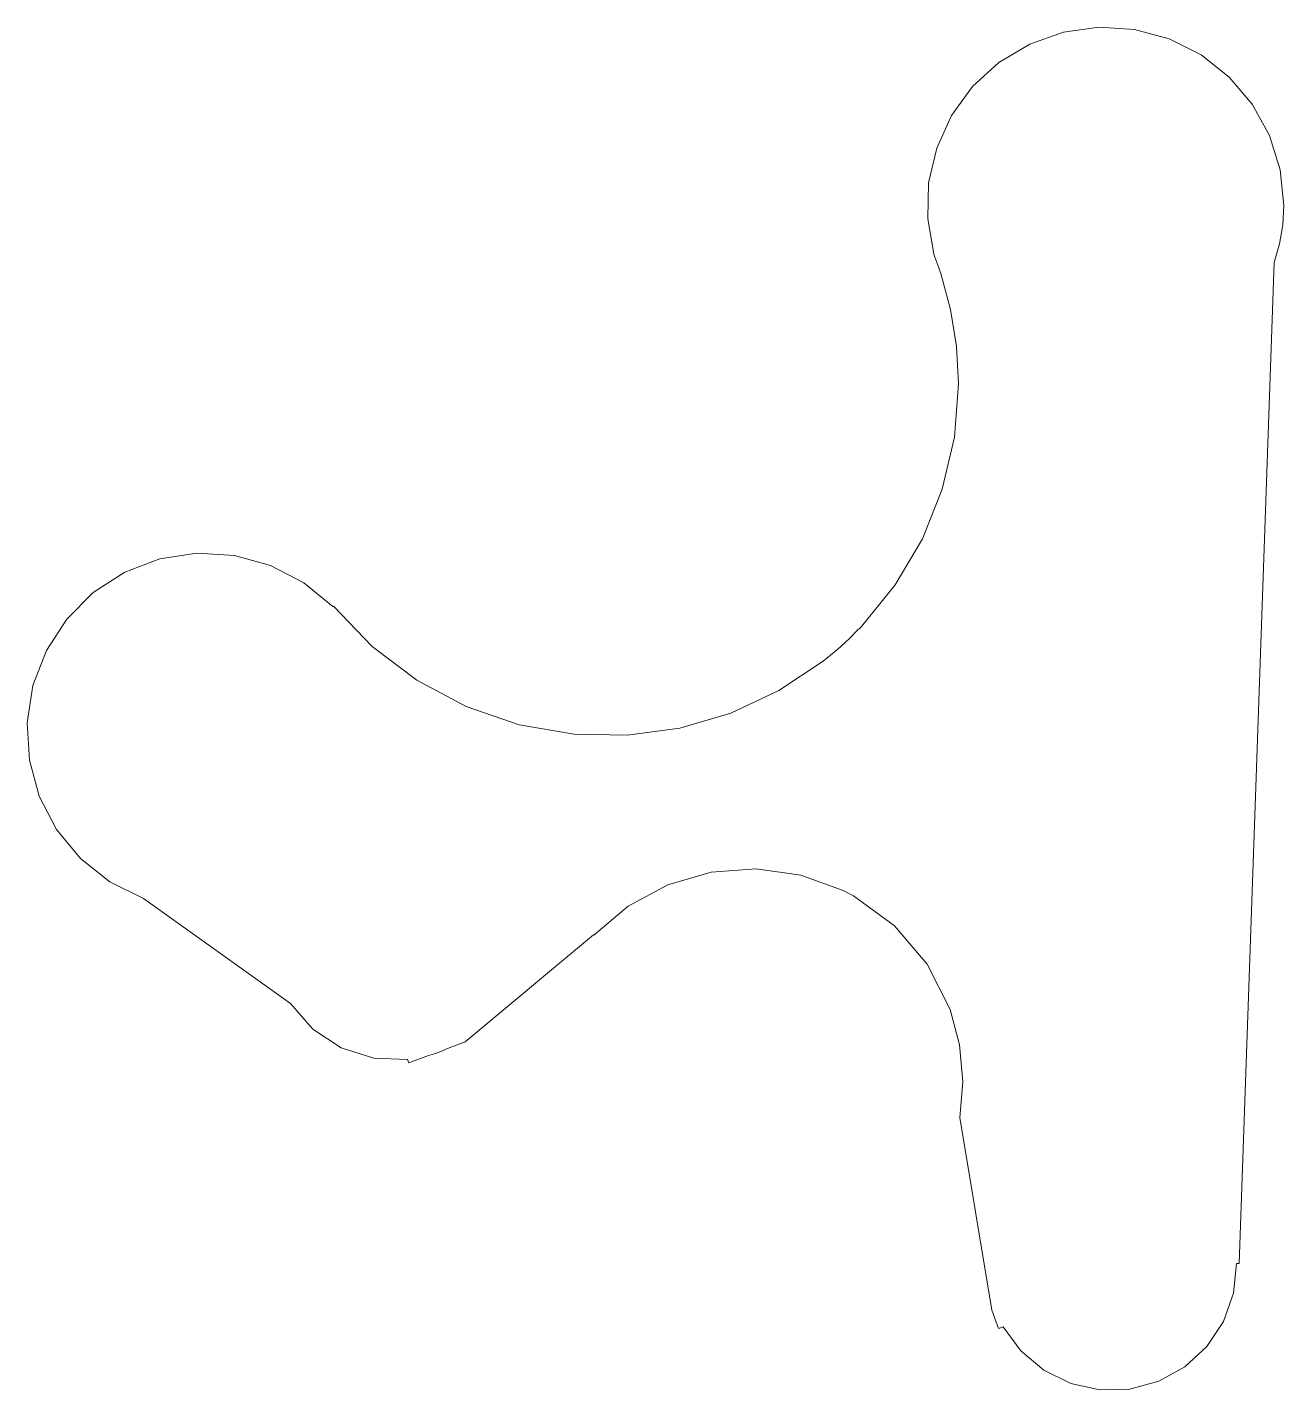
# Model space of a CAD drawing. Header units: millimetres. Extents: x -35.5 to 35, y -33.4 to 43.
import ezdxf

# ---------------------------------------------------------------- set-up
doc = ezdxf.new("R2010")
doc.units = ezdxf.units.MM
doc.layers.get('0').update_dxf_attribs({"linetype": 'CONTINUOUS', "lineweight": 0})

msp = doc.modelspace()

# ---------------------------------------------------------------- linework, layer by layer
for p, q in [((22.64, 42.717), (24.627, 42.993)), ((24.627, 42.993), (26.63, 42.866)), ((26.63, 42.866), (28.567, 42.342)), ((19.025, 41.019), (20.747, 42.051)), ((20.747, 42.051), (22.64, 42.717)), ((28.567, 42.342), (30.36, 41.442)), ((30.36, 41.442), (31.938, 40.202)), ((17.545, 39.665), (19.025, 41.019)), ((31.938, 40.202), (33.236, 38.671)), ((16.364, 38.042), (17.545, 39.665)), ((33.236, 38.671), (34.203, 36.913)), ((15.531, 36.216), (16.364, 38.042)), ((34.203, 36.913), (34.799, 34.997)), ((15.08, 34.261), (15.531, 36.216)), ((34.799, 34.997), (35, 33)), ((15.028, 32.255), (15.08, 34.261)), ((35, 33), (34.941, 31.913)), ((15.377, 30.279), (15.028, 32.255)), ((34.941, 31.913), (34.764, 30.838)), ((34.764, 30.838), (34.471, 29.79)), ((15.363, 30.271), (15.377, 30.279)), ((15.385, 30.214), (15.363, 30.271)), ((15.408, 30.156), (15.385, 30.214)), ((15.43, 30.099), (15.408, 30.156)), ((15.544, 29.795), (15.43, 30.099)), ((15.653, 29.49), (15.544, 29.795)), ((15.757, 29.182), (15.653, 29.49)), ((16.307, 27.161), (15.757, 29.182)), ((34.471, 29.79), (32.505, -26.358)), ((16.639, 25.092), (16.307, 27.161)), ((16.75, 23), (16.639, 25.092)), ((16.522, 20.007), (16.75, 23)), ((15.843, 17.083), (16.522, 20.007)), ((14.729, 14.296), (15.843, 17.083)), ((13.205, 11.71), (14.729, 14.296)), ((-30.016, 12.422), (-28.049, 13.169)), ((-28.049, 13.169), (-25.97, 13.489)), ((-25.97, 13.489), (-23.869, 13.366)), ((-23.869, 13.366), (-21.841, 12.807)), ((-31.783, 11.28), (-30.016, 12.422)), ((-21.841, 12.807), (-19.975, 11.835)), ((-19.975, 11.835), (-18.353, 10.495)), ((11.307, 9.384), (13.205, 11.71)), ((-33.272, 9.793), (-31.783, 11.28)), ((-18.353, 10.495), (-18.308, 10.521)), ((-18.308, 10.521), (-16.138, 8.254)), ((-34.416, 8.028), (-33.272, 9.793)), ((11.002, 9.072), (11.307, 9.384)), ((9.976, 8.111), (10.373, 8.467)), ((10.373, 8.467), (10.691, 8.766)), ((10.691, 8.766), (11.002, 9.072)), ((-35.166, 6.062), (-34.416, 8.028)), ((-16.138, 8.254), (-13.636, 6.359)), ((9.153, 7.432), (9.569, 7.766)), ((9.569, 7.766), (9.976, 8.111)), ((6.675, 5.782), (9.153, 7.432)), ((-13.636, 6.359), (-10.866, 4.884)), ((-35.488, 3.983), (-35.166, 6.062)), ((3.978, 4.524), (6.675, 5.782)), ((-10.866, 4.884), (-7.897, 3.867)), ((-35.368, 1.882), (-35.488, 3.983)), ((-7.897, 3.867), (-4.804, 3.333)), ((1.122, 3.685), (3.978, 4.524)), ((-4.804, 3.333), (-1.828, 3.285)), ((-1.828, 3.285), (1.122, 3.685)), ((-34.811, -0.147), (-35.368, 1.882)), ((-33.842, -2.014), (-34.811, -0.147)), ((-32.504, -3.638), (-33.842, -2.014)), ((-30.855, -4.945), (-32.504, -3.638)), ((2.881, -4.396), (0.453, -5.103)), ((5.403, -4.214), (2.881, -4.396)), ((7.907, -4.565), (5.403, -4.214)), ((10.282, -5.432), (7.907, -4.565)), ((-28.97, -5.879), (-30.855, -4.945)), ((0.453, -5.103), (-1.773, -6.302)), ((-20.711, -11.778), (-28.97, -5.879)), ((10.478, -5.53), (10.282, -5.432)), ((10.672, -5.632), (10.478, -5.53)), ((10.864, -5.737), (10.672, -5.632)), ((13.159, -7.407), (10.864, -5.737)), ((-1.773, -6.302), (-3.698, -7.942)), ((14.998, -9.57), (13.159, -7.407)), ((-3.72, -7.916), (-10.928, -13.923)), ((-3.698, -7.942), (-3.72, -7.916)), ((16.278, -12.104), (14.998, -9.57)), ((-19.461, -13.216), (-20.711, -11.778)), ((16.813, -14.091), (16.278, -12.104)), ((-17.869, -14.264), (-19.461, -13.216)), ((-16.054, -14.844), (-17.869, -14.264)), ((-12.199, -14.426), (-12.583, -14.57)), ((-11.825, -14.26), (-12.199, -14.426)), ((-10.928, -13.923), (-11.825, -14.26)), ((17.001, -16.14), (16.813, -14.091)), ((-14.149, -14.913), (-16.054, -14.844)), ((-14.077, -15.106), (-14.149, -14.913)), ((-12.974, -14.692), (-14.077, -15.106)), ((-12.583, -14.57), (-12.974, -14.692)), ((16.836, -18.191), (17.001, -16.14)), ((17.169, -20.184), (16.836, -18.191)), ((17.734, -23.576), (17.169, -20.184)), ((18.632, -28.962), (17.734, -23.576)), ((32.353, -26.353), (32.179, -28.022)), ((32.505, -26.358), (32.353, -26.353)), ((32.179, -28.022), (31.613, -29.602)), ((19, -30), (18.632, -28.962)), ((31.613, -29.602), (30.687, -31.002)), ((19.259, -29.908), (19, -30)), ((20.253, -31.26), (19.259, -29.908)), ((21.541, -32.337), (20.253, -31.26)), ((30.687, -31.002), (29.454, -32.141)), ((23.048, -33.076), (21.541, -32.337)), ((29.454, -32.141), (27.985, -32.954)), ((24.687, -33.435), (23.048, -33.076)), ((26.365, -33.394), (24.687, -33.435)), ((27.985, -32.954), (26.365, -33.394))]:
    msp.add_line(p, q)

doc.saveas('drawing.dxf')
